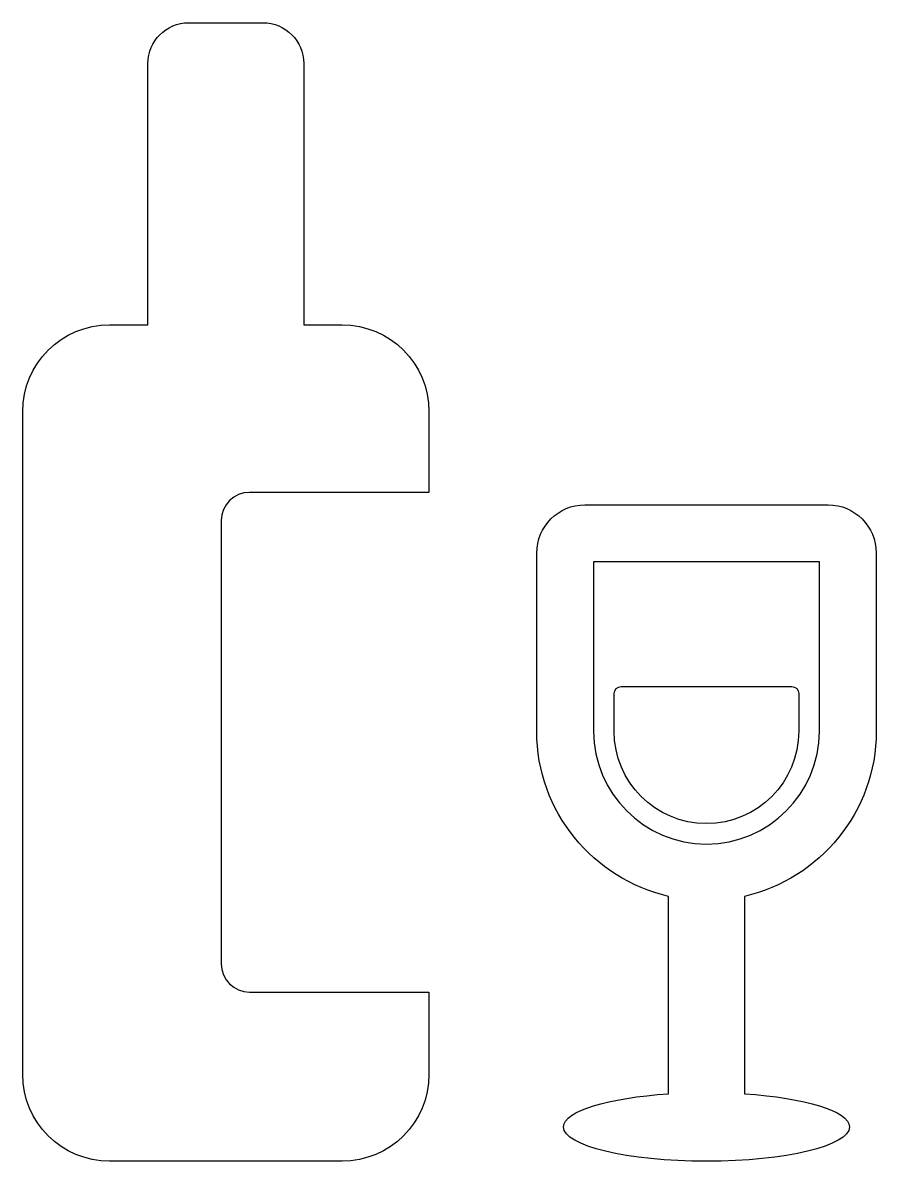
# Model space of a CAD drawing. Header units: centimetres. Extents: x -5.2 to 4.6, y -6.5 to 6.5.
import ezdxf

# ---------------------------------------------------------------- set-up
doc = ezdxf.new("R2010")
doc.units = ezdxf.units.CM
doc.header["$MEASUREMENT"] = 0
doc.layers.add('Layer 1', color=7, linetype='Continuous')

msp = doc.modelspace()

# ---------------------------------------------------------------- linework, layer by layer
at = {"layer": 'Layer 1'}
for points, knots in [([(-1.57856, 3.08179), (-1.57856, 3.08179), (-2.01885, 3.08179), (-2.01885, 3.08179), (-2.01885, 3.08179), (-2.01885, 3.08179), (-2.01885, 6.07917), (-2.01885, 6.07917), (-2.01885, 6.07917), (-2.01885, 6.33672), (-2.22753, 6.54537), (-2.48505, 6.54537), (-2.48505, 6.54537), (-2.48505, 6.54537), (-3.33883, 6.54537), (-3.33883, 6.54537), (-3.33883, 6.54537), (-3.59638, 6.54537), (-3.80503, 6.33672), (-3.80503, 6.07917), (-3.80503, 6.07917), (-3.80503, 6.07917), (-3.80503, 3.08178), (-3.80503, 3.08178), (-3.80503, 3.08178), (-3.80503, 3.08178), (-4.2449, 3.08179), (-4.2449, 3.08179), (-4.2449, 3.08179), (-4.79563, 3.08179), (-5.2419, 2.63557), (-5.2419, 2.08479), (-5.2419, 2.08479), (-5.2419, 2.08479), (-5.2419, -5.51299), (-5.2419, -5.51299), (-5.2419, -5.51299), (-5.2419, -6.06377), (-4.79565, -6.50999), (-4.2449, -6.50999), (-4.2449, -6.50999), (-4.2449, -6.50999), (-1.57856, -6.50999), (-1.57856, -6.50999), (-1.57856, -6.50999), (-1.0278, -6.50999), (-0.58156, -6.06377), (-0.58156, -5.51299), (-0.58156, -5.51299), (-0.58156, -5.51299), (-0.58156, -4.56996), (-0.58156, -4.56996), (-0.58156, -4.56996), (-0.58156, -4.56996), (-2.64189, -4.56996), (-2.64189, -4.56996), (-2.64189, -4.56996), (-2.8199, -4.56996), (-2.96399, -4.42587), (-2.96399, -4.24823), (-2.96399, -4.24823), (-2.96399, -4.24823), (-2.96399, 0.83791), (-2.96399, 0.83791), (-2.96399, 0.83791), (-2.96399, 1.01555), (-2.8199, 1.15959), (-2.64189, 1.15959), (-2.64189, 1.15959), (-2.64189, 1.15959), (-0.58155, 1.15959), (-0.58155, 1.15959), (-0.58155, 1.15959), (-0.58155, 1.15959), (-0.58155, 2.08476), (-0.58155, 2.08476), (-0.58155, 2.08476), (-0.58155, 2.63557), (-1.0278, 3.08179), (-1.57856, 3.08179)], [0, 0, 0, 0, 0.04761905, 0.04761905, 0.04761905, 0.04761905, 0.0952381, 0.0952381, 0.0952381, 0.0952381, 0.14285714, 0.14285714, 0.14285714, 0.14285714, 0.19047619, 0.19047619, 0.19047619, 0.19047619, 0.23809524, 0.23809524, 0.23809524, 0.23809524, 0.28571429, 0.28571429, 0.28571429, 0.28571429, 0.33333333, 0.33333333, 0.33333333, 0.33333333, 0.38095238, 0.38095238, 0.38095238, 0.38095238, 0.42857143, 0.42857143, 0.42857143, 0.42857143, 0.47619048, 0.47619048, 0.47619048, 0.47619048, 0.52380952, 0.52380952, 0.52380952, 0.52380952, 0.57142857, 0.57142857, 0.57142857, 0.57142857, 0.61904762, 0.61904762, 0.61904762, 0.61904762, 0.66666667, 0.66666667, 0.66666667, 0.66666667, 0.71428571, 0.71428571, 0.71428571, 0.71428571, 0.76190476, 0.76190476, 0.76190476, 0.76190476, 0.80952381, 0.80952381, 0.80952381, 0.80952381, 0.85714286, 0.85714286, 0.85714286, 0.85714286, 0.9047619, 0.9047619, 0.9047619, 0.9047619, 1, 1, 1, 1]), ([(4.55007, -1.57853), (4.55007, -1.57853), (4.55007, 0.46434), (4.55007, 0.46434), (4.55007, 0.46434), (4.55007, 0.76948), (4.30186, 1.01766), (3.99675, 1.01766), (3.99675, 1.01766), (3.99675, 1.01766), (1.20846, 1.01767), (1.20846, 1.01767), (1.20846, 1.01767), (0.90332, 1.01767), (0.65514, 0.76949), (0.65514, 0.46435), (0.65514, 0.46435), (0.65514, 0.46435), (0.65514, -1.5781), (0.65514, -1.5781), (0.65514, -1.5781), (0.65514, -2.50208), (1.30345, -3.27421), (2.16805, -3.47283), (2.16805, -3.47283), (2.16805, -3.47283), (2.16805, -5.73658), (2.16805, -5.73658), (2.16805, -5.73658), (1.47439, -5.78272), (0.9624, -5.93407), (0.9624, -6.11562), (0.9624, -6.11562), (0.9624, -6.33358), (1.6968, -6.50998), (2.60329, -6.50998), (2.60329, -6.50998), (3.50891, -6.50998), (4.24323, -6.33358), (4.24323, -6.11562), (4.24323, -6.11562), (4.24323, -5.93409), (3.73142, -5.78272), (3.03845, -5.73658), (3.03845, -5.73658), (3.03845, -5.73658), (3.03845, -3.47259), (3.03845, -3.47259), (3.03845, -3.47259), (3.90245, -3.27377), (4.55007, -2.50219), (4.55007, -1.57853)], [0, 0, 0, 0, 0.07142857, 0.07142857, 0.07142857, 0.07142857, 0.14285714, 0.14285714, 0.14285714, 0.14285714, 0.21428571, 0.21428571, 0.21428571, 0.21428571, 0.28571429, 0.28571429, 0.28571429, 0.28571429, 0.35714286, 0.35714286, 0.35714286, 0.35714286, 0.42857143, 0.42857143, 0.42857143, 0.42857143, 0.5, 0.5, 0.5, 0.5, 0.57142857, 0.57142857, 0.57142857, 0.57142857, 0.64285714, 0.64285714, 0.64285714, 0.64285714, 0.71428571, 0.71428571, 0.71428571, 0.71428571, 0.78571429, 0.78571429, 0.78571429, 0.78571429, 0.85714286, 0.85714286, 0.85714286, 0.85714286, 1, 1, 1, 1]), ([(2.60279, -2.873), (1.88884, -2.873), (1.30789, -2.29205), (1.30789, -1.5781), (1.30789, -1.5781), (1.30789, -1.5781), (1.30789, 0.36492), (1.30789, 0.36492), (1.30789, 0.36492), (1.30789, 0.36492), (3.89729, 0.36491), (3.89729, 0.36491), (3.89729, 0.36491), (3.89729, 0.36491), (3.89729, -1.57853), (3.89729, -1.57853), (3.89729, -1.57853), (3.89729, -2.29251), (3.31676, -2.873), (2.60279, -2.873)], [0, 0, 0, 0, 0.16666667, 0.16666667, 0.16666667, 0.16666667, 0.33333333, 0.33333333, 0.33333333, 0.33333333, 0.5, 0.5, 0.5, 0.5, 0.66666667, 0.66666667, 0.66666667, 0.66666667, 1, 1, 1, 1]), ([(3.66144, -1.14633), (3.66144, -1.10254), (3.6262, -1.0673), (3.58244, -1.0673), (3.58244, -1.0673), (3.58244, -1.0673), (1.62198, -1.0673), (1.62198, -1.0673), (1.62198, -1.0673), (1.57822, -1.0673), (1.5429, -1.10254), (1.5429, -1.14633), (1.5429, -1.14633), (1.5429, -1.14633), (1.5429, -1.5781), (1.5429, -1.5781), (1.5429, -1.5781), (1.5429, -2.16328), (2.01677, -2.63757), (2.60195, -2.63757), (2.60195, -2.63757), (3.18716, -2.63757), (3.66145, -2.16328), (3.66145, -1.5781), (3.66145, -1.5781), (3.66145, -1.5781), (3.66144, -1.14633), (3.66144, -1.14633)], [0, 0, 0, 0, 0.125, 0.125, 0.125, 0.125, 0.25, 0.25, 0.25, 0.25, 0.375, 0.375, 0.375, 0.375, 0.5, 0.5, 0.5, 0.5, 0.625, 0.625, 0.625, 0.625, 0.75, 0.75, 0.75, 0.75, 1, 1, 1, 1])]:
    msp.add_open_spline(points, degree=3, knots=knots, dxfattribs=at)

doc.saveas('drawing.dxf')
